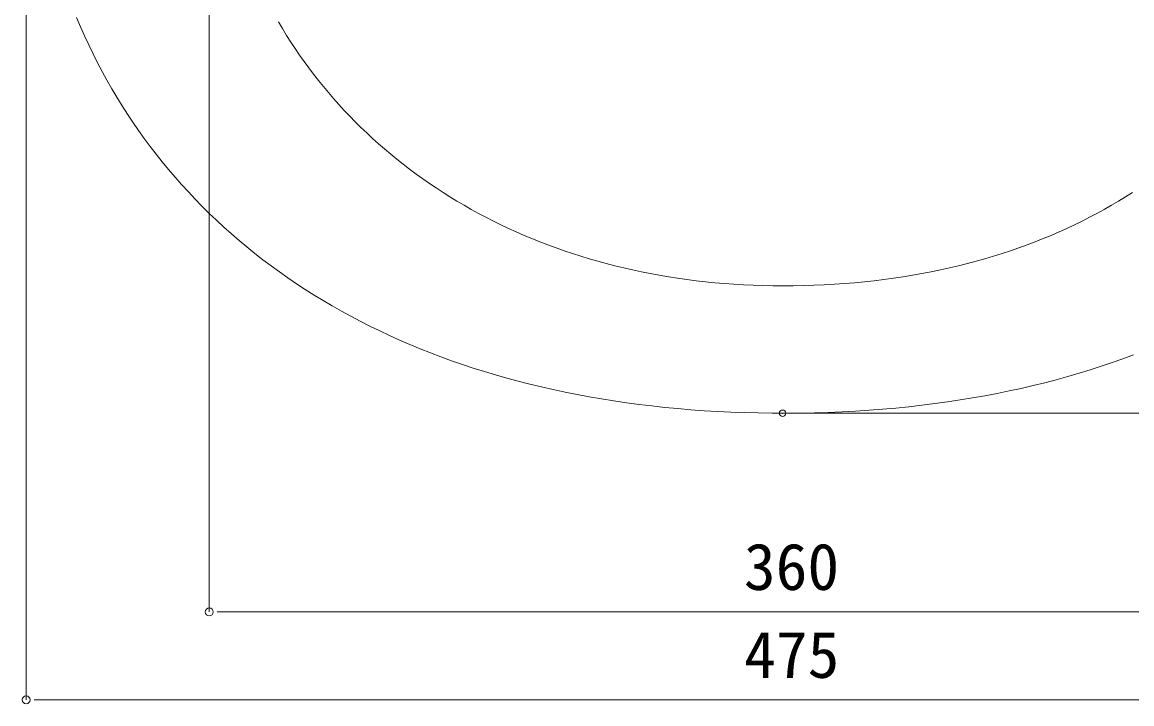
# Model space of a CAD drawing. Units: millimetres, scale not verified. Extents: x -1002 to 1010, y -687 to 676.
# Drawn here: x -769.4 to -421.1, y -9.2 to 204.9 of the extents above; entities that cross this region are included whole.
import ezdxf
from ezdxf.enums import TextEntityAlignment as Align

# ---------------------------------------------------------------- set-up
doc = ezdxf.new("R2010")
doc.units = ezdxf.units.MM
doc.header["$LTSCALE"] = 5
doc.header["$PDMODE"] = 32
doc.header["$PDSIZE"] = 2
doc.layers.add('0-0', color=7, linetype='Continuous', lineweight=15)
doc.layers.add('F-0', color=7, linetype='Continuous', lineweight=15)
doc.styles.add('ＭＳ ゴシック', font='')
doc.styles.get('ＭＳ ゴシック').set_extended_font_data('MS Gothic')

# ---------------------------------------------------------------- blocks, each defined once
blk = doc.blocks.new('_DOT')
at = {"layer": '0-0'}
blk.add_line((-0.5, 0), (-1, 0), dxfattribs=at)
blk.add_circle((0, 0), 0.25, dxfattribs=at)
blk.add_circle((0, 0), 0.25, dxfattribs=at)

msp = doc.modelspace()

# ---------------------------------------------------------------- linework, layer by layer
at = {"layer": 'F-0'}
for p, q in [((-768.195, 284.574), (-768.195, -7.921)), ((-710.695, 284.574), (-710.695, 19.675)), ((-525.695, 82.074), (-172.906, 82.074)), ((-705.695, 19.675), (-355.711, 19.675)), ((-763.195, -7.921), (-298.195, -7.921))]:
    msp.add_line(p, q, dxfattribs=at)
at = {"layer": 'F-0', "lineweight": 18}
for points in [[(-674.988, 117.469), (-677.809, 119.191), (-680.588, 120.95), (-683.327, 122.745), (-686.024, 124.577), (-688.68, 126.444), (-691.294, 128.347), (-693.866, 130.286), (-696.397, 132.259), (-698.885, 134.267), (-701.332, 136.309), (-703.737, 138.386), (-706.099, 140.496), (-708.419, 142.64), (-710.697, 144.817), (-712.932, 147.027), (-715.124, 149.27), (-717.274, 151.545), (-719.381, 153.852), (-721.445, 156.191), (-723.466, 158.561), (-725.444, 160.963), (-727.379, 163.395), (-729.27, 165.858), (-731.118, 168.352), (-732.922, 170.875), (-734.683, 173.428), (-736.399, 176.01), (-738.072, 178.622), (-739.701, 181.263), (-741.286, 183.932), (-742.827, 186.629), (-744.323, 189.354), (-745.775, 192.107), (-747.182, 194.887), (-748.545, 197.695), (-749.863, 200.529), (-751.137, 203.39), (-752.365, 206.276)], [(-635.139, 150.013), (-637.319, 151.389), (-639.472, 152.794), (-641.597, 154.228), (-643.694, 155.69), (-645.763, 157.181), (-647.803, 158.7), (-649.815, 160.246), (-651.798, 161.82), (-653.752, 163.421), (-655.676, 165.049), (-657.572, 166.704), (-659.437, 168.384), (-661.273, 170.091), (-663.079, 171.824), (-664.854, 173.582), (-666.6, 175.366), (-668.314, 177.174), (-669.998, 179.007), (-671.651, 180.864), (-673.272, 182.745), (-674.862, 184.65), (-676.421, 186.579), (-677.947, 188.531), (-679.442, 190.505), (-680.905, 192.503), (-682.335, 194.523), (-683.732, 196.564), (-685.097, 198.628), (-686.428, 200.713), (-687.727, 202.82), (-688.992, 204.947)], [(-530.69, 122.074), (-533.792, 122.095), (-536.874, 122.155), (-539.936, 122.255), (-542.977, 122.395), (-545.998, 122.574), (-548.999, 122.792), (-551.979, 123.049), (-554.937, 123.344), (-557.875, 123.677), (-560.791, 124.049), (-563.685, 124.457), (-566.558, 124.903), (-569.409, 125.386), (-572.237, 125.906), (-575.043, 126.462), (-577.826, 127.054), (-580.587, 127.683), (-583.324, 128.346), (-586.038, 129.046), (-588.729, 129.78), (-591.396, 130.549), (-594.04, 131.352), (-596.659, 132.19), (-599.254, 133.061), (-601.825, 133.967), (-604.371, 134.905), (-606.892, 135.877), (-609.389, 136.881), (-611.86, 137.918), (-614.305, 138.987), (-616.725, 140.088), (-619.119, 141.221), (-621.488, 142.385), (-623.83, 143.58), (-626.145, 144.806), (-628.434, 146.063), (-630.696, 147.35), (-632.931, 148.666), (-635.139, 150.013)], [(-420.878, 151.389), (-423.04, 150.013), (-425.232, 148.666), (-427.456, 147.35), (-429.71, 146.063), (-431.995, 144.806), (-434.311, 143.58), (-436.657, 142.385), (-439.034, 141.221), (-441.441, 140.088), (-443.879, 138.987), (-446.346, 137.918), (-448.844, 136.881), (-451.372, 135.877), (-453.93, 134.905), (-456.518, 133.967)], [(-456.518, 133.967), (-459.135, 133.061), (-461.783, 132.19), (-464.46, 131.352), (-467.166, 130.549), (-469.902, 129.78), (-472.668, 129.046), (-475.463, 128.346), (-478.287, 127.683), (-481.14, 127.054), (-484.022, 126.462), (-486.934, 125.906), (-489.874, 125.386), (-492.843, 124.903), (-495.841, 124.457), (-498.867, 124.049), (-501.922, 123.677), (-505.006, 123.344), (-508.118, 123.049), (-511.258, 122.792), (-514.426, 122.574), (-517.623, 122.395), (-520.848, 122.255), (-524.101, 122.155), (-527.382, 122.095), (-530.69, 122.074)], [(-533.978, 82.088), (-538.323, 82.149), (-542.63, 82.257), (-546.901, 82.414), (-551.134, 82.618), (-555.33, 82.87), (-559.488, 83.168), (-563.609, 83.514), (-567.692, 83.905), (-571.737, 84.343), (-575.745, 84.827), (-579.714, 85.356), (-583.645, 85.93), (-587.538, 86.549), (-591.392, 87.213), (-595.208, 87.922), (-598.986, 88.674), (-602.725, 89.47), (-606.425, 90.31), (-610.086, 91.193), (-613.708, 92.119), (-617.291, 93.087), (-620.835, 94.098), (-624.34, 95.15), (-627.805, 96.245), (-631.231, 97.38), (-634.617, 98.557), (-637.964, 99.775), (-641.271, 101.034), (-644.537, 102.332), (-647.764, 103.671), (-650.951, 105.049), (-654.097, 106.467), (-657.203, 107.924), (-660.269, 109.419), (-663.294, 110.953), (-666.279, 112.526), (-669.223, 114.136), (-672.126, 115.784), (-674.988, 117.469)], [(-420.514, 100.399), (-423.853, 99.161), (-427.233, 97.964), (-430.655, 96.807), (-434.119, 95.692), (-437.624, 94.619), (-441.171, 93.587), (-444.759, 92.597), (-448.389, 91.65), (-452.06, 90.746), (-455.772, 89.885), (-459.525, 89.067), (-463.32, 88.292), (-467.155, 87.562), (-471.032, 86.876), (-474.949, 86.234), (-478.907, 85.637), (-482.907, 85.086), (-486.947, 84.579), (-491.027, 84.118), (-495.149, 83.704), (-499.311, 83.335), (-503.514, 83.013), (-507.757, 82.738), (-512.04, 82.51), (-516.364, 82.33), (-520.728, 82.197), (-525.133, 82.112), (-529.578, 82.076), (-533.978, 82.088)]]:
    msp.add_lwpolyline(points, dxfattribs=at)
at = {"layer": 'F-0'}
msp.add_point((-530.695, 82.074), dxfattribs=at)

# ---------------------------------------------------------------- block references
at = {"layer": 'F-0', "xscale": 5, "yscale": 5, "rotation": 180}
for p in [(-710.695, 19.675), (-768.195, -7.921)]:
    msp.add_blockref('_DOT', p, dxfattribs=at)

# ---------------------------------------------------------------- texts
at = {"layer": 'F-0', "style": 'ＭＳ ゴシック'}
for s, p in [('360', (-542.854, 22.175)), ('475', (-542.782, -5.421))]:
    msp.add_text(s, height=14.66, dxfattribs=at).set_placement(p, align=Align.BOTTOM_LEFT)

doc.saveas('drawing.dxf')
